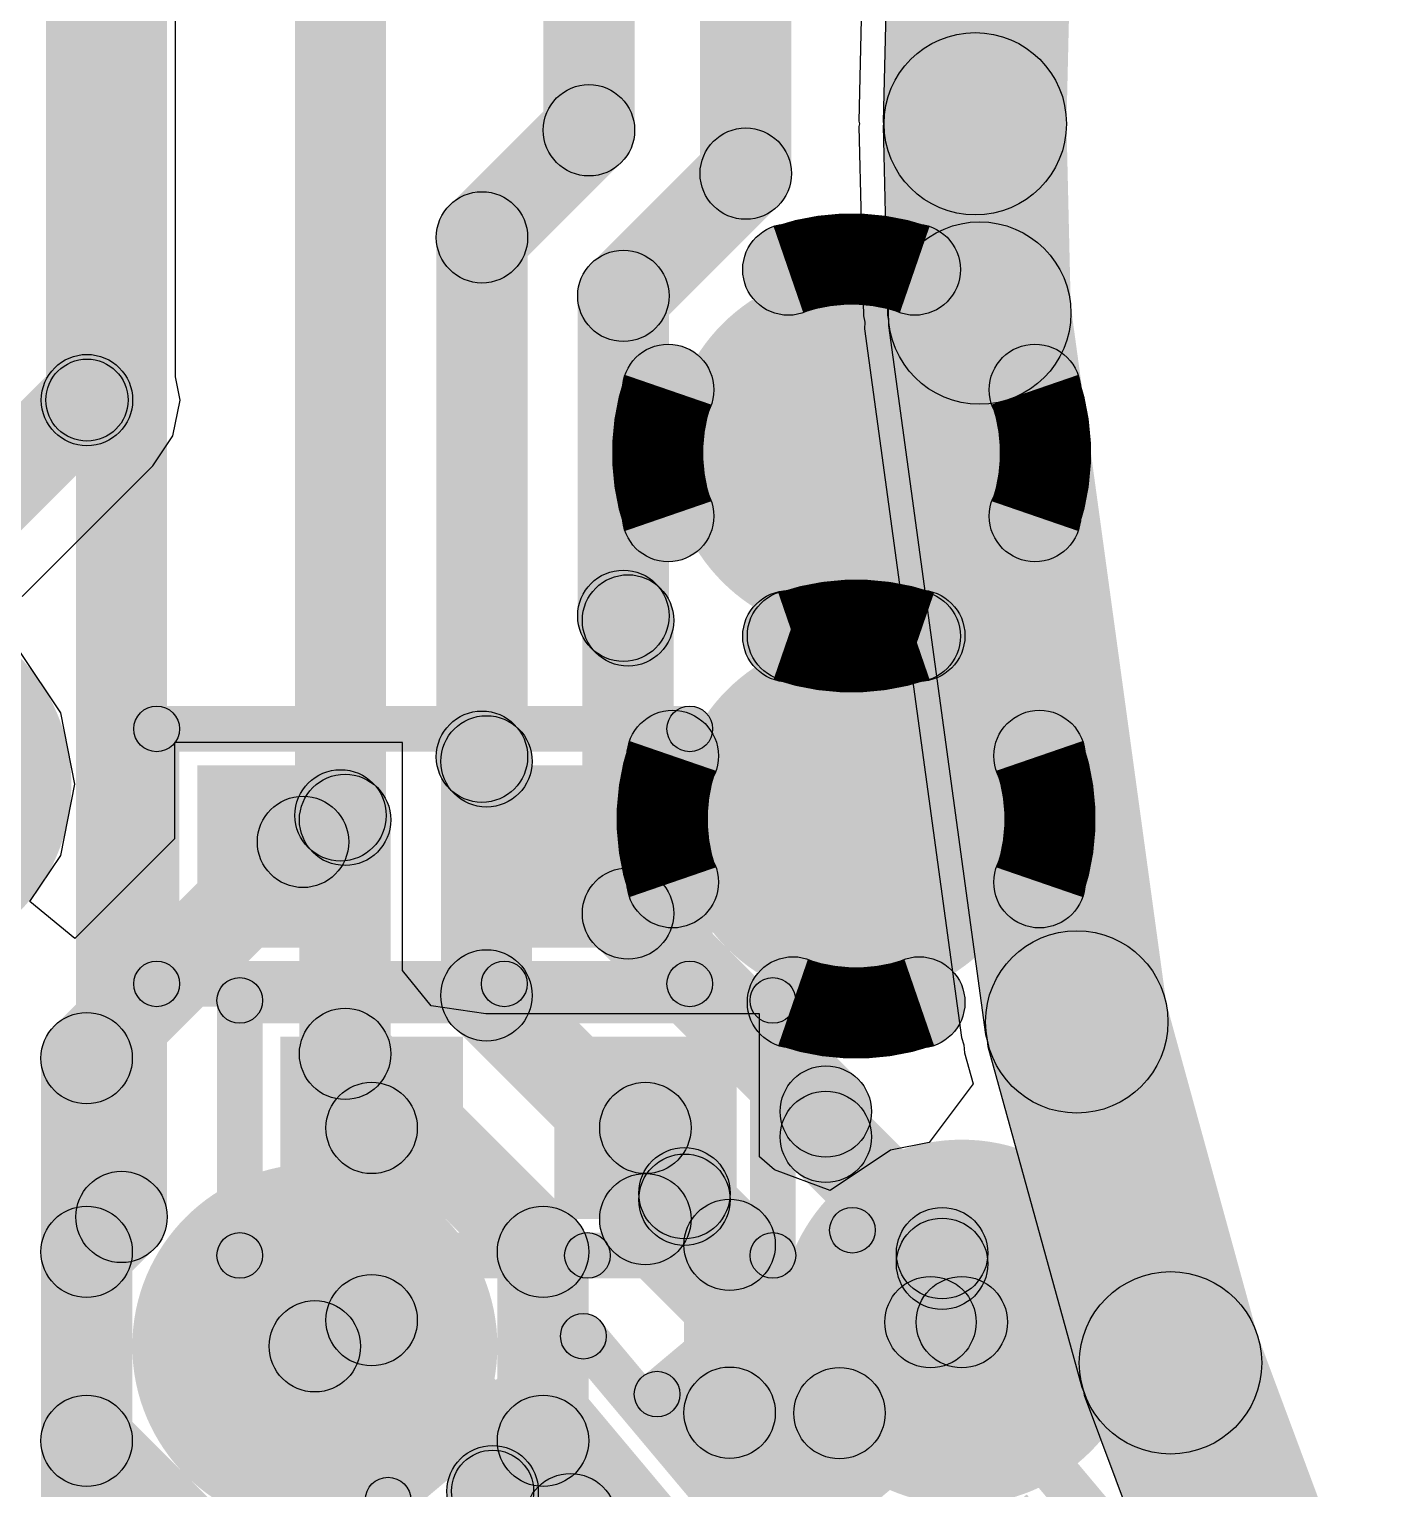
# Model space of a CAD drawing. Header units: millimetres. Extents: x -1.43 to 1.09, y -0.91 to 0.99.
# Drawn here: x -1.1563 to -1.0399, y -0.308 to -0.1821 of the extents above; entities that cross this region are included whole.
import ezdxf

# ---------------------------------------------------------------- set-up
doc = ezdxf.new("R2010")
doc.units = ezdxf.units.MM
doc.header["$MEASUREMENT"] = 0
for name, color, linetype in [('BottomLayer', 5, 'Continuous'), ('InternalPlane1', 76, 'Continuous'), ('InternalPlane2', 16, 'Continuous'), ('TopLayer', 1, 'Continuous'), ('TopOverlay', 2, 'Continuous'), ('TopPaste', 8, 'Continuous'), ('TopSolder', 216, 'Continuous'), ('ViaHoleLayer', 16, 'Continuous')]:
    doc.layers.add(name, color=color, linetype=linetype)

# ---------------------------------------------------------------- blocks, each defined once
blk = doc.blocks.new('PASSIVE__0201__0603__20')
at = {"layer": 'TopLayer'}
for points in [[(-0.00591, 0.00591), (0.00591, 0.00591), (0.00591, -0.00591), (-0.00591, -0.00591)], [(0.01772, 0.00591), (0.02953, 0.00591), (0.02953, -0.00591), (0.01772, -0.00591)]]:
    blk.add_hatch(color=1, dxfattribs=at).paths.add_polyline_path(points)
at = {"layer": 'TopOverlay'}
h = blk.add_hatch(color=2, dxfattribs=at)
edge = h.paths.add_edge_path()
edge.add_arc((-0.011, 0.011), 0.00197, 0, 360)
h = blk.add_hatch(color=2, dxfattribs=at)
edge = h.paths.add_edge_path()
edge.add_arc((-0.011, 0.011), 0.00197, 0, 360)
for points in [[(0.005, 0.01297), (0.005, 0.00903), (-0.011, 0.00903), (-0.011, 0.01297)], [(0.035, 0.01297), (0.035, 0.00903), (0.005, 0.00903), (0.005, 0.01297)], [(-0.01297, 0.011), (-0.00903, 0.011), (-0.00903, -0.011), (-0.01297, -0.011)], [(0.03303, 0.011), (0.03697, 0.011), (0.03697, -0.011), (0.03303, -0.011)], [(0.035, -0.00903), (0.035, -0.01297), (-0.011, -0.01297), (-0.011, -0.00903)]]:
    blk.add_hatch(color=2, dxfattribs=at).paths.add_polyline_path(points)
h = blk.add_hatch(color=2, dxfattribs=at)
edge = h.paths.add_edge_path()
edge.add_arc((0.005, 0.011), 0.00197, 0, 360)
h = blk.add_hatch(color=2, dxfattribs=at)
edge = h.paths.add_edge_path()
edge.add_arc((0.005, 0.011), 0.00197, 0, 360)
h = blk.add_hatch(color=2, dxfattribs=at)
edge = h.paths.add_edge_path()
edge.add_arc((0.035, 0.011), 0.00197, 0, 360)
h = blk.add_hatch(color=2, dxfattribs=at)
edge = h.paths.add_edge_path()
edge.add_arc((0.035, 0.011), 0.00197, 0, 360)
h = blk.add_hatch(color=2, dxfattribs=at)
edge = h.paths.add_edge_path()
edge.add_arc((-0.011, -0.011), 0.00197, 0, 360)
h = blk.add_hatch(color=2, dxfattribs=at)
edge = h.paths.add_edge_path()
edge.add_arc((-0.011, -0.011), 0.00197, 0, 360)
h = blk.add_hatch(color=2, dxfattribs=at)
edge = h.paths.add_edge_path()
edge.add_arc((0.035, -0.011), 0.00197, 0, 360)
h = blk.add_hatch(color=2, dxfattribs=at)
edge = h.paths.add_edge_path()
edge.add_arc((0.035, -0.011), 0.00197, 0, 360)
at = {"layer": 'TopPaste'}
for points in [[(-0.00591, 0.00591), (0.00591, 0.00591), (0.00591, -0.00591), (-0.00591, -0.00591)], [(0.01772, 0.00591), (0.02953, 0.00591), (0.02953, -0.00591), (0.01772, -0.00591)]]:
    blk.add_hatch(color=8, dxfattribs=at).paths.add_polyline_path(points)
at = {"layer": 'TopSolder'}
for points in [[(-0.00787, 0.00787), (0.00787, 0.00787), (0.00787, -0.00787), (-0.00787, -0.00787)], [(0.01575, 0.00787), (0.0315, 0.00787), (0.0315, -0.00787), (0.01575, -0.00787)]]:
    blk.add_hatch(color=216, dxfattribs=at).paths.add_polyline_path(points)
at = {"layer": 'TopOverlay'}
for centre in [(-0.011, 0.011), (-0.011, 0.011), (0.005, 0.011), (0.005, 0.011), (0.035, 0.011), (0.035, 0.011), (-0.011, -0.011), (-0.011, -0.011), (0.035, -0.011), (0.035, -0.011)]:
    blk.add_circle(centre, 0.00197, dxfattribs=at)
blk = doc.blocks.new('PASSIVE__0201__0603__49')
at = {"layer": 'TopLayer'}
for points in [[(-0.00591, 0.00591), (0.00591, 0.00591), (0.00591, -0.00591), (-0.00591, -0.00591)], [(0.01772, 0.00591), (0.02953, 0.00591), (0.02953, -0.00591), (0.01772, -0.00591)]]:
    blk.add_hatch(color=1, dxfattribs=at).paths.add_polyline_path(points)
at = {"layer": 'TopOverlay'}
h = blk.add_hatch(color=2, dxfattribs=at)
edge = h.paths.add_edge_path()
edge.add_arc((-0.011, 0.011), 0.00197, 0, 360)
h = blk.add_hatch(color=2, dxfattribs=at)
edge = h.paths.add_edge_path()
edge.add_arc((-0.011, 0.011), 0.00197, 0, 360)
for points in [[(0.005, 0.01297), (0.005, 0.00903), (-0.011, 0.00903), (-0.011, 0.01297)], [(0.035, 0.01297), (0.035, 0.00903), (0.005, 0.00903), (0.005, 0.01297)], [(-0.01297, 0.011), (-0.00903, 0.011), (-0.00903, -0.011), (-0.01297, -0.011)], [(0.03303, 0.011), (0.03697, 0.011), (0.03697, -0.011), (0.03303, -0.011)], [(0.035, -0.00903), (0.035, -0.01297), (-0.011, -0.01297), (-0.011, -0.00903)]]:
    blk.add_hatch(color=2, dxfattribs=at).paths.add_polyline_path(points)
h = blk.add_hatch(color=2, dxfattribs=at)
edge = h.paths.add_edge_path()
edge.add_arc((0.005, 0.011), 0.00197, 0, 360)
h = blk.add_hatch(color=2, dxfattribs=at)
edge = h.paths.add_edge_path()
edge.add_arc((0.005, 0.011), 0.00197, 0, 360)
h = blk.add_hatch(color=2, dxfattribs=at)
edge = h.paths.add_edge_path()
edge.add_arc((0.035, 0.011), 0.00197, 0, 360)
h = blk.add_hatch(color=2, dxfattribs=at)
edge = h.paths.add_edge_path()
edge.add_arc((0.035, 0.011), 0.00197, 0, 360)
h = blk.add_hatch(color=2, dxfattribs=at)
edge = h.paths.add_edge_path()
edge.add_arc((-0.011, -0.011), 0.00197, 0, 360)
h = blk.add_hatch(color=2, dxfattribs=at)
edge = h.paths.add_edge_path()
edge.add_arc((-0.011, -0.011), 0.00197, 0, 360)
h = blk.add_hatch(color=2, dxfattribs=at)
edge = h.paths.add_edge_path()
edge.add_arc((0.035, -0.011), 0.00197, 0, 360)
h = blk.add_hatch(color=2, dxfattribs=at)
edge = h.paths.add_edge_path()
edge.add_arc((0.035, -0.011), 0.00197, 0, 360)
at = {"layer": 'TopPaste'}
for points in [[(-0.00591, 0.00591), (0.00591, 0.00591), (0.00591, -0.00591), (-0.00591, -0.00591)], [(0.01772, 0.00591), (0.02953, 0.00591), (0.02953, -0.00591), (0.01772, -0.00591)]]:
    blk.add_hatch(color=8, dxfattribs=at).paths.add_polyline_path(points)
at = {"layer": 'TopSolder'}
for points in [[(-0.00787, 0.00787), (0.00787, 0.00787), (0.00787, -0.00787), (-0.00787, -0.00787)], [(0.01575, 0.00787), (0.0315, 0.00787), (0.0315, -0.00787), (0.01575, -0.00787)]]:
    blk.add_hatch(color=216, dxfattribs=at).paths.add_polyline_path(points)
at = {"layer": 'TopOverlay'}
for centre in [(-0.011, 0.011), (-0.011, 0.011), (0.005, 0.011), (0.005, 0.011), (0.035, 0.011), (0.035, 0.011), (-0.011, -0.011), (-0.011, -0.011), (0.035, -0.011), (0.035, -0.011)]:
    blk.add_circle(centre, 0.00197, dxfattribs=at)
blk = doc.blocks.new('PASSIVE__0201__0603__50')
at = {"layer": 'TopLayer'}
for points in [[(-0.00591, 0.00591), (0.00591, 0.00591), (0.00591, -0.00591), (-0.00591, -0.00591)], [(0.01772, 0.00591), (0.02953, 0.00591), (0.02953, -0.00591), (0.01772, -0.00591)]]:
    blk.add_hatch(color=1, dxfattribs=at).paths.add_polyline_path(points)
at = {"layer": 'TopOverlay'}
h = blk.add_hatch(color=2, dxfattribs=at)
edge = h.paths.add_edge_path()
edge.add_arc((-0.011, 0.011), 0.00197, 0, 360)
h = blk.add_hatch(color=2, dxfattribs=at)
edge = h.paths.add_edge_path()
edge.add_arc((-0.011, 0.011), 0.00197, 0, 360)
for points in [[(0.005, 0.01297), (0.005, 0.00903), (-0.011, 0.00903), (-0.011, 0.01297)], [(0.035, 0.01297), (0.035, 0.00903), (0.005, 0.00903), (0.005, 0.01297)], [(-0.01297, 0.011), (-0.00903, 0.011), (-0.00903, -0.011), (-0.01297, -0.011)], [(0.03303, 0.011), (0.03697, 0.011), (0.03697, -0.011), (0.03303, -0.011)], [(0.035, -0.00903), (0.035, -0.01297), (-0.011, -0.01297), (-0.011, -0.00903)]]:
    blk.add_hatch(color=2, dxfattribs=at).paths.add_polyline_path(points)
h = blk.add_hatch(color=2, dxfattribs=at)
edge = h.paths.add_edge_path()
edge.add_arc((0.005, 0.011), 0.00197, 0, 360)
h = blk.add_hatch(color=2, dxfattribs=at)
edge = h.paths.add_edge_path()
edge.add_arc((0.005, 0.011), 0.00197, 0, 360)
h = blk.add_hatch(color=2, dxfattribs=at)
edge = h.paths.add_edge_path()
edge.add_arc((0.035, 0.011), 0.00197, 0, 360)
h = blk.add_hatch(color=2, dxfattribs=at)
edge = h.paths.add_edge_path()
edge.add_arc((0.035, 0.011), 0.00197, 0, 360)
h = blk.add_hatch(color=2, dxfattribs=at)
edge = h.paths.add_edge_path()
edge.add_arc((-0.011, -0.011), 0.00197, 0, 360)
h = blk.add_hatch(color=2, dxfattribs=at)
edge = h.paths.add_edge_path()
edge.add_arc((-0.011, -0.011), 0.00197, 0, 360)
h = blk.add_hatch(color=2, dxfattribs=at)
edge = h.paths.add_edge_path()
edge.add_arc((0.035, -0.011), 0.00197, 0, 360)
h = blk.add_hatch(color=2, dxfattribs=at)
edge = h.paths.add_edge_path()
edge.add_arc((0.035, -0.011), 0.00197, 0, 360)
at = {"layer": 'TopPaste'}
for points in [[(-0.00591, 0.00591), (0.00591, 0.00591), (0.00591, -0.00591), (-0.00591, -0.00591)], [(0.01772, 0.00591), (0.02953, 0.00591), (0.02953, -0.00591), (0.01772, -0.00591)]]:
    blk.add_hatch(color=8, dxfattribs=at).paths.add_polyline_path(points)
at = {"layer": 'TopSolder'}
for points in [[(-0.00787, 0.00787), (0.00787, 0.00787), (0.00787, -0.00787), (-0.00787, -0.00787)], [(0.01575, 0.00787), (0.0315, 0.00787), (0.0315, -0.00787), (0.01575, -0.00787)]]:
    blk.add_hatch(color=216, dxfattribs=at).paths.add_polyline_path(points)
at = {"layer": 'TopOverlay'}
for centre in [(-0.011, 0.011), (-0.011, 0.011), (0.005, 0.011), (0.005, 0.011), (0.035, 0.011), (0.035, 0.011), (-0.011, -0.011), (-0.011, -0.011), (0.035, -0.011), (0.035, -0.011)]:
    blk.add_circle(centre, 0.00197, dxfattribs=at)
blk = doc.blocks.new('PASSIVE__0201__0603__51')
at = {"layer": 'TopLayer'}
for points in [[(-0.00591, 0.00591), (0.00591, 0.00591), (0.00591, -0.00591), (-0.00591, -0.00591)], [(0.01772, 0.00591), (0.02953, 0.00591), (0.02953, -0.00591), (0.01772, -0.00591)]]:
    blk.add_hatch(color=1, dxfattribs=at).paths.add_polyline_path(points)
at = {"layer": 'TopOverlay'}
h = blk.add_hatch(color=2, dxfattribs=at)
edge = h.paths.add_edge_path()
edge.add_arc((-0.011, 0.011), 0.00197, 0, 360)
h = blk.add_hatch(color=2, dxfattribs=at)
edge = h.paths.add_edge_path()
edge.add_arc((-0.011, 0.011), 0.00197, 0, 360)
for points in [[(0.005, 0.01297), (0.005, 0.00903), (-0.011, 0.00903), (-0.011, 0.01297)], [(0.035, 0.01297), (0.035, 0.00903), (0.005, 0.00903), (0.005, 0.01297)], [(-0.01297, 0.011), (-0.00903, 0.011), (-0.00903, -0.011), (-0.01297, -0.011)], [(0.03303, 0.011), (0.03697, 0.011), (0.03697, -0.011), (0.03303, -0.011)], [(0.035, -0.00903), (0.035, -0.01297), (-0.011, -0.01297), (-0.011, -0.00903)]]:
    blk.add_hatch(color=2, dxfattribs=at).paths.add_polyline_path(points)
h = blk.add_hatch(color=2, dxfattribs=at)
edge = h.paths.add_edge_path()
edge.add_arc((0.005, 0.011), 0.00197, 0, 360)
h = blk.add_hatch(color=2, dxfattribs=at)
edge = h.paths.add_edge_path()
edge.add_arc((0.005, 0.011), 0.00197, 0, 360)
h = blk.add_hatch(color=2, dxfattribs=at)
edge = h.paths.add_edge_path()
edge.add_arc((0.035, 0.011), 0.00197, 0, 360)
h = blk.add_hatch(color=2, dxfattribs=at)
edge = h.paths.add_edge_path()
edge.add_arc((0.035, 0.011), 0.00197, 0, 360)
h = blk.add_hatch(color=2, dxfattribs=at)
edge = h.paths.add_edge_path()
edge.add_arc((-0.011, -0.011), 0.00197, 0, 360)
h = blk.add_hatch(color=2, dxfattribs=at)
edge = h.paths.add_edge_path()
edge.add_arc((-0.011, -0.011), 0.00197, 0, 360)
h = blk.add_hatch(color=2, dxfattribs=at)
edge = h.paths.add_edge_path()
edge.add_arc((0.035, -0.011), 0.00197, 0, 360)
h = blk.add_hatch(color=2, dxfattribs=at)
edge = h.paths.add_edge_path()
edge.add_arc((0.035, -0.011), 0.00197, 0, 360)
at = {"layer": 'TopPaste'}
for points in [[(-0.00591, 0.00591), (0.00591, 0.00591), (0.00591, -0.00591), (-0.00591, -0.00591)], [(0.01772, 0.00591), (0.02953, 0.00591), (0.02953, -0.00591), (0.01772, -0.00591)]]:
    blk.add_hatch(color=8, dxfattribs=at).paths.add_polyline_path(points)
at = {"layer": 'TopSolder'}
for points in [[(-0.00787, 0.00787), (0.00787, 0.00787), (0.00787, -0.00787), (-0.00787, -0.00787)], [(0.01575, 0.00787), (0.0315, 0.00787), (0.0315, -0.00787), (0.01575, -0.00787)]]:
    blk.add_hatch(color=216, dxfattribs=at).paths.add_polyline_path(points)
at = {"layer": 'TopOverlay'}
for centre in [(-0.011, 0.011), (-0.011, 0.011), (0.005, 0.011), (0.005, 0.011), (0.035, 0.011), (0.035, 0.011), (-0.011, -0.011), (-0.011, -0.011), (0.035, -0.011), (0.035, -0.011)]:
    blk.add_circle(centre, 0.00197, dxfattribs=at)

msp = doc.modelspace()

# ---------------------------------------------------------------- hatches: boundary and pattern name
at = {"layer": 'BottomLayer'}
for points in [[(-1.14437, -0.28456), (-1.15224, -0.28456), (-1.15224, -0.09871), (-1.14437, -0.09871)], [(-1.0905, -0.19454), (-1.09838, -0.19454), (-1.09838, -0.11051), (-1.0905, -0.11051)], [(-1.10403, -0.1908), (-1.1119, -0.1908), (-1.1119, -0.12638), (-1.10403, -0.12638)], [(-1.12547, -0.24991), (-1.13334, -0.24991), (-1.13334, -0.143), (-1.12547, -0.143)], [(-1.11442, -0.20282), (-1.11998, -0.19725), (-1.11075, -0.18802), (-1.10518, -0.19359)], [(-1.10221, -0.20788), (-1.10778, -0.20231), (-1.09722, -0.19175), (-1.09165, -0.19732)], [(-1.11326, -0.24485), (-1.12114, -0.24485), (-1.12114, -0.20004), (-1.11326, -0.20004)], [(-1.10106, -0.23269), (-1.10893, -0.23269), (-1.10893, -0.20509), (-1.10106, -0.20509)], [(-1.10778, -0.23548), (-1.10221, -0.22991), (-1.10182, -0.2303), (-1.10739, -0.23587)], [(-1.10066, -0.25838), (-1.10854, -0.25838), (-1.10854, -0.23309), (-1.10066, -0.23309)], [(-1.11998, -0.24764), (-1.11442, -0.24207), (-1.11402, -0.24246), (-1.11959, -0.24803)], [(-1.11287, -0.26544), (-1.12074, -0.26544), (-1.12074, -0.24525), (-1.11287, -0.24525)], [(-1.13219, -0.25269), (-1.12662, -0.24713), (-1.12623, -0.24752), (-1.13179, -0.25309)], [(-1.12507, -0.27049), (-1.13295, -0.27049), (-1.13295, -0.2503), (-1.12507, -0.2503)], [(-1.10739, -0.26117), (-1.10182, -0.2556), (-1.08474, -0.27268), (-1.09031, -0.27824)], [(-1.11959, -0.26822), (-1.11402, -0.26265), (-1.09695, -0.27973), (-1.10251, -0.28529)], [(-1.13179, -0.27327), (-1.12623, -0.26771), (-1.10915, -0.28478), (-1.11472, -0.29035)], [(-1.08359, -0.27765), (-1.09146, -0.27765), (-1.09146, -0.27546), (-1.08359, -0.27546)], [(-1.09031, -0.28044), (-1.08474, -0.27487), (-1.07471, -0.2849), (-1.08028, -0.29047)], [(-1.10251, -0.28585), (-1.09695, -0.28028), (-1.09304, -0.28419), (-1.09861, -0.28976)], [(-1.14852, -0.29035), (-1.15409, -0.28478), (-1.15109, -0.28178), (-1.14552, -0.28735)], [(-1.09579, -0.28307), (-1.10367, -0.28307), (-1.10367, -0.28251), (-1.09579, -0.28251)], [(-1.09189, -0.30145), (-1.09976, -0.30145), (-1.09976, -0.28697), (-1.09189, -0.28697)], [(-1.14737, -0.43113), (-1.15524, -0.43113), (-1.15524, -0.28757), (-1.14737, -0.28757)], [(-1.108, -0.30387), (-1.11587, -0.30387), (-1.11587, -0.28757), (-1.108, -0.28757)], [(-1.07356, -0.2886), (-1.08143, -0.2886), (-1.08143, -0.28768), (-1.07356, -0.28768)], [(-1.12768, -0.36372), (-1.13556, -0.36372), (-1.13556, -0.29572), (-1.12768, -0.29572)], [(-1.09861, -0.30424), (-1.09304, -0.29867), (-1.08117, -0.31054), (-1.08674, -0.31611)], [(-1.1135, -0.311), (-1.11906, -0.30543), (-1.11472, -0.30109), (-1.10915, -0.30666)]]:
    msp.add_hatch(color=5, dxfattribs=at).paths.add_polyline_path(points)
h = msp.add_hatch(color=5, dxfattribs=at)
edge = h.paths.add_edge_path()
edge.add_arc((-1.10797, -0.1908), 0.00394, 0, 360)
h = msp.add_hatch(color=5, dxfattribs=at)
edge = h.paths.add_edge_path()
edge.add_arc((-1.10797, -0.1908), 0.00394, 0, 360)
h = msp.add_hatch(color=5, dxfattribs=at)
edge = h.paths.add_edge_path()
edge.add_arc((-1.09444, -0.19454), 0.00394, 0, 360)
h = msp.add_hatch(color=5, dxfattribs=at)
edge = h.paths.add_edge_path()
edge.add_arc((-1.09444, -0.19454), 0.00394, 0, 360)
h = msp.add_hatch(color=5, dxfattribs=at)
edge = h.paths.add_edge_path()
edge.add_arc((-1.1172, -0.20004), 0.00394, 0, 360)
h = msp.add_hatch(color=5, dxfattribs=at)
edge = h.paths.add_edge_path()
edge.add_arc((-1.1172, -0.20004), 0.00394, 0, 360)
h = msp.add_hatch(color=5, dxfattribs=at)
edge = h.paths.add_edge_path()
edge.add_arc((-1.105, -0.20509), 0.00394, 0, 360)
h = msp.add_hatch(color=5, dxfattribs=at)
edge = h.paths.add_edge_path()
edge.add_arc((-1.105, -0.20509), 0.00394, 0, 360)
h = msp.add_hatch(color=5, dxfattribs=at)
edge = h.paths.add_edge_path()
edge.add_arc((-1.08531, -0.21864), 0.01181, 0, 360)
h = msp.add_hatch(color=5, dxfattribs=at)
edge = h.paths.add_edge_path()
edge.add_arc((-1.105, -0.23269), 0.00394, 0, 360)
h = msp.add_hatch(color=5, dxfattribs=at)
edge = h.paths.add_edge_path()
edge.add_arc((-1.105, -0.23269), 0.00394, 0, 360)
h = msp.add_hatch(color=5, dxfattribs=at)
edge = h.paths.add_edge_path()
edge.add_arc((-1.1046, -0.23309), 0.00394, 0, 360)
h = msp.add_hatch(color=5, dxfattribs=at)
edge = h.paths.add_edge_path()
edge.add_arc((-1.1046, -0.23309), 0.00394, 0, 360)
h = msp.add_hatch(color=5, dxfattribs=at)
edge = h.paths.add_edge_path()
edge.add_arc((-1.08492, -0.25023), 0.01181, 0, 360)
h = msp.add_hatch(color=5, dxfattribs=at)
edge = h.paths.add_edge_path()
edge.add_arc((-1.1172, -0.24485), 0.00394, 0, 360)
h = msp.add_hatch(color=5, dxfattribs=at)
edge = h.paths.add_edge_path()
edge.add_arc((-1.1172, -0.24485), 0.00394, 0, 360)
h = msp.add_hatch(color=5, dxfattribs=at)
edge = h.paths.add_edge_path()
edge.add_arc((-1.11681, -0.24525), 0.00394, 0, 360)
h = msp.add_hatch(color=5, dxfattribs=at)
edge = h.paths.add_edge_path()
edge.add_arc((-1.11681, -0.24525), 0.00394, 0, 360)
h = msp.add_hatch(color=5, dxfattribs=at)
edge = h.paths.add_edge_path()
edge.add_arc((-1.1294, -0.24991), 0.00394, 0, 360)
h = msp.add_hatch(color=5, dxfattribs=at)
edge = h.paths.add_edge_path()
edge.add_arc((-1.1294, -0.24991), 0.00394, 0, 360)
h = msp.add_hatch(color=5, dxfattribs=at)
edge = h.paths.add_edge_path()
edge.add_arc((-1.12901, -0.2503), 0.00394, 0, 360)
h = msp.add_hatch(color=5, dxfattribs=at)
edge = h.paths.add_edge_path()
edge.add_arc((-1.12901, -0.2503), 0.00394, 0, 360)
h = msp.add_hatch(color=5, dxfattribs=at)
edge = h.paths.add_edge_path()
edge.add_arc((-1.1046, -0.25838), 0.00394, 0, 360)
h = msp.add_hatch(color=5, dxfattribs=at)
edge = h.paths.add_edge_path()
edge.add_arc((-1.1046, -0.25838), 0.00394, 0, 360)
h = msp.add_hatch(color=5, dxfattribs=at)
edge = h.paths.add_edge_path()
edge.add_arc((-1.11681, -0.26544), 0.00394, 0, 360)
h = msp.add_hatch(color=5, dxfattribs=at)
edge = h.paths.add_edge_path()
edge.add_arc((-1.11681, -0.26544), 0.00394, 0, 360)
h = msp.add_hatch(color=5, dxfattribs=at)
edge = h.paths.add_edge_path()
edge.add_arc((-1.12901, -0.27049), 0.00394, 0, 360)
h = msp.add_hatch(color=5, dxfattribs=at)
edge = h.paths.add_edge_path()
edge.add_arc((-1.12901, -0.27049), 0.00394, 0, 360)
h = msp.add_hatch(color=5, dxfattribs=at)
edge = h.paths.add_edge_path()
edge.add_arc((-1.08753, -0.27546), 0.00394, 0, 360)
h = msp.add_hatch(color=5, dxfattribs=at)
edge = h.paths.add_edge_path()
edge.add_arc((-1.08753, -0.27546), 0.00394, 0, 360)
h = msp.add_hatch(color=5, dxfattribs=at)
edge = h.paths.add_edge_path()
edge.add_arc((-1.08753, -0.27765), 0.00394, 0, 360)
h = msp.add_hatch(color=5, dxfattribs=at)
edge = h.paths.add_edge_path()
edge.add_arc((-1.08753, -0.27765), 0.00394, 0, 360)
h = msp.add_hatch(color=5, dxfattribs=at)
edge = h.paths.add_edge_path()
edge.add_arc((-1.09973, -0.28251), 0.00394, 0, 360)
h = msp.add_hatch(color=5, dxfattribs=at)
edge = h.paths.add_edge_path()
edge.add_arc((-1.09973, -0.28251), 0.00394, 0, 360)
h = msp.add_hatch(color=5, dxfattribs=at)
edge = h.paths.add_edge_path()
edge.add_arc((-1.09973, -0.28307), 0.00394, 0, 360)
h = msp.add_hatch(color=5, dxfattribs=at)
edge = h.paths.add_edge_path()
edge.add_arc((-1.09973, -0.28307), 0.00394, 0, 360)
h = msp.add_hatch(color=5, dxfattribs=at)
edge = h.paths.add_edge_path()
edge.add_arc((-1.1483, -0.28456), 0.00394, 0, 360)
h = msp.add_hatch(color=5, dxfattribs=at)
edge = h.paths.add_edge_path()
edge.add_arc((-1.1483, -0.28456), 0.00394, 0, 360)
h = msp.add_hatch(color=5, dxfattribs=at)
edge = h.paths.add_edge_path()
edge.add_arc((-1.0758, -0.29364), 0.01181, 0, 360)
h = msp.add_hatch(color=5, dxfattribs=at)
edge = h.paths.add_edge_path()
edge.add_arc((-1.09583, -0.28697), 0.00394, 0, 360)
h = msp.add_hatch(color=5, dxfattribs=at)
edge = h.paths.add_edge_path()
edge.add_arc((-1.09583, -0.28697), 0.00394, 0, 360)
h = msp.add_hatch(color=5, dxfattribs=at)
edge = h.paths.add_edge_path()
edge.add_arc((-1.15131, -0.28757), 0.00394, 0, 360)
h = msp.add_hatch(color=5, dxfattribs=at)
edge = h.paths.add_edge_path()
edge.add_arc((-1.15131, -0.28757), 0.00394, 0, 360)
h = msp.add_hatch(color=5, dxfattribs=at)
edge = h.paths.add_edge_path()
edge.add_arc((-1.13162, -0.29572), 0.01181, 0, 360)
h = msp.add_hatch(color=5, dxfattribs=at)
edge = h.paths.add_edge_path()
edge.add_arc((-1.11193, -0.28757), 0.00394, 0, 360)
h = msp.add_hatch(color=5, dxfattribs=at)
edge = h.paths.add_edge_path()
edge.add_arc((-1.11193, -0.28757), 0.00394, 0, 360)
h = msp.add_hatch(color=5, dxfattribs=at)
edge = h.paths.add_edge_path()
edge.add_arc((-1.0775, -0.28768), 0.00394, 0, 360)
h = msp.add_hatch(color=5, dxfattribs=at)
edge = h.paths.add_edge_path()
edge.add_arc((-1.0775, -0.28768), 0.00394, 0, 360)
h = msp.add_hatch(color=5, dxfattribs=at)
edge = h.paths.add_edge_path()
edge.add_arc((-1.0775, -0.2886), 0.00394, 0, 360)
h = msp.add_hatch(color=5, dxfattribs=at)
edge = h.paths.add_edge_path()
edge.add_arc((-1.13162, -0.29572), 0.00394, 0, 360)
h = msp.add_hatch(color=5, dxfattribs=at)
edge = h.paths.add_edge_path()
edge.add_arc((-1.09583, -0.30145), 0.00394, 0, 360)
h = msp.add_hatch(color=5, dxfattribs=at)
edge = h.paths.add_edge_path()
edge.add_arc((-1.09583, -0.30145), 0.00394, 0, 360)
h = msp.add_hatch(color=5, dxfattribs=at)
edge = h.paths.add_edge_path()
edge.add_arc((-1.11193, -0.30387), 0.00394, 0, 360)
h = msp.add_hatch(color=5, dxfattribs=at)
edge = h.paths.add_edge_path()
edge.add_arc((-1.11193, -0.30387), 0.00394, 0, 360)
h = msp.add_hatch(color=5, dxfattribs=at)
edge = h.paths.add_edge_path()
edge.add_arc((-1.11628, -0.30822), 0.00394, 0, 360)
h = msp.add_hatch(color=5, dxfattribs=at)
edge = h.paths.add_edge_path()
edge.add_arc((-1.11628, -0.30822), 0.00354, 0, 360)
at = {"layer": 'InternalPlane1'}
for points in [[(-1.06677, -0.19043), (-1.08251, -0.19006), (-1.08213, -0.17373), (-1.06639, -0.1741)], [(-1.08251, -0.19043), (-1.06677, -0.19006), (-1.06639, -0.20639), (-1.08213, -0.20675)], [(-1.08206, -0.20764), (-1.06646, -0.2055), (-1.05808, -0.26666), (-1.07368, -0.2688)], [(-1.07348, -0.26982), (-1.05829, -0.26564), (-1.0502, -0.29507), (-1.06538, -0.29924)], [(-1.06517, -0.2999), (-1.05041, -0.2944), (-1.03991, -0.32261), (-1.05466, -0.32811)]]:
    msp.add_hatch(color=76, dxfattribs=at).paths.add_polyline_path(points)
h = msp.add_hatch(color=76, dxfattribs=at)
edge = h.paths.add_edge_path()
edge.add_arc((-1.07464, -0.19024), 0.00787, 0, 360)
h = msp.add_hatch(color=76, dxfattribs=at)
edge = h.paths.add_edge_path()
edge.add_arc((-1.07464, -0.19024), 0.00787, 0, 360)
h = msp.add_hatch(color=76, dxfattribs=at)
edge = h.paths.add_edge_path()
edge.add_arc((-1.09076, -0.20282), 0.00394, 0, 360)
h = msp.add_hatch(color=76, dxfattribs=at)
edge = h.paths.add_edge_path()
edge.add_arc((-1.07986, -0.20282), 0.00394, 0, 360)
h = msp.add_hatch(color=76, dxfattribs=at)
edge = h.paths.add_edge_path()
edge.add_arc((-1.07426, -0.20657), 0.00787, 0, 360)
h = msp.add_hatch(color=76, dxfattribs=at)
edge = h.paths.add_edge_path()
edge.add_arc((-1.07426, -0.20657), 0.00787, 0, 360)
h = msp.add_hatch(color=76, dxfattribs=at)
edge = h.paths.add_edge_path()
edge.add_arc((-1.10113, -0.21319), 0.00394, 0, 360)
h = msp.add_hatch(color=76, dxfattribs=at)
edge = h.paths.add_edge_path()
edge.add_arc((-1.06949, -0.21319), 0.00394, 0, 360)
h = msp.add_hatch(color=76, dxfattribs=at)
edge = h.paths.add_edge_path()
edge.add_arc((-1.10113, -0.22409), 0.00394, 0, 360)
h = msp.add_hatch(color=76, dxfattribs=at)
edge = h.paths.add_edge_path()
edge.add_arc((-1.06949, -0.22409), 0.00394, 0, 360)
h = msp.add_hatch(color=76, dxfattribs=at)
edge = h.paths.add_edge_path()
edge.add_arc((-1.16838, -0.24722), 0.01575, 0, 360)
h = msp.add_hatch(color=76, dxfattribs=at)
edge = h.paths.add_edge_path()
edge.add_arc((-1.09076, -0.23446), 0.00394, 0, 360)
h = msp.add_hatch(color=76, dxfattribs=at)
edge = h.paths.add_edge_path()
edge.add_arc((-1.09036, -0.23441), 0.00394, 0, 360)
h = msp.add_hatch(color=76, dxfattribs=at)
edge = h.paths.add_edge_path()
edge.add_arc((-1.07986, -0.23446), 0.00394, 0, 360)
h = msp.add_hatch(color=76, dxfattribs=at)
edge = h.paths.add_edge_path()
edge.add_arc((-1.07947, -0.23441), 0.00394, 0, 360)
h = msp.add_hatch(color=76, dxfattribs=at)
edge = h.paths.add_edge_path()
edge.add_arc((-1.10074, -0.24478), 0.00394, 0, 360)
h = msp.add_hatch(color=76, dxfattribs=at)
edge = h.paths.add_edge_path()
edge.add_arc((-1.0691, -0.24478), 0.00394, 0, 360)
h = msp.add_hatch(color=76, dxfattribs=at)
edge = h.paths.add_edge_path()
edge.add_arc((-1.10074, -0.25568), 0.00394, 0, 360)
h = msp.add_hatch(color=76, dxfattribs=at)
edge = h.paths.add_edge_path()
edge.add_arc((-1.0691, -0.25568), 0.00394, 0, 360)
h = msp.add_hatch(color=76, dxfattribs=at)
edge = h.paths.add_edge_path()
edge.add_arc((-1.06588, -0.26773), 0.00787, 0, 360)
h = msp.add_hatch(color=76, dxfattribs=at)
edge = h.paths.add_edge_path()
edge.add_arc((-1.06588, -0.26773), 0.00787, 0, 360)
h = msp.add_hatch(color=76, dxfattribs=at)
edge = h.paths.add_edge_path()
edge.add_arc((-1.09036, -0.26605), 0.00394, 0, 360)
h = msp.add_hatch(color=76, dxfattribs=at)
edge = h.paths.add_edge_path()
edge.add_arc((-1.07947, -0.26605), 0.00394, 0, 360)
h = msp.add_hatch(color=76, dxfattribs=at)
edge = h.paths.add_edge_path()
edge.add_arc((-1.0758, -0.29364), 0.01575, 0, 360)
h = msp.add_hatch(color=76, dxfattribs=at)
edge = h.paths.add_edge_path()
edge.add_arc((-1.13162, -0.29572), 0.01575, 0, 360)
h = msp.add_hatch(color=76, dxfattribs=at)
edge = h.paths.add_edge_path()
edge.add_arc((-1.05779, -0.29715), 0.00787, 0, 360)
h = msp.add_hatch(color=76, dxfattribs=at)
edge = h.paths.add_edge_path()
edge.add_arc((-1.05779, -0.29715), 0.00787, 0, 360)
at = {"layer": 'InternalPlane2'}
for points in [[(-1.06677, -0.19043), (-1.08251, -0.19006), (-1.08213, -0.17373), (-1.06639, -0.1741)], [(-1.08251, -0.19043), (-1.06677, -0.19006), (-1.06639, -0.20639), (-1.08213, -0.20675)], [(-1.08206, -0.20764), (-1.06646, -0.2055), (-1.05808, -0.26666), (-1.07368, -0.2688)], [(-1.07348, -0.26982), (-1.05829, -0.26564), (-1.0502, -0.29507), (-1.06538, -0.29924)], [(-1.06517, -0.2999), (-1.05041, -0.2944), (-1.03991, -0.32261), (-1.05466, -0.32811)]]:
    msp.add_hatch(color=16, dxfattribs=at).paths.add_polyline_path(points)
h = msp.add_hatch(color=16, dxfattribs=at)
edge = h.paths.add_edge_path()
edge.add_arc((-1.07464, -0.19024), 0.00787, 0, 360)
h = msp.add_hatch(color=16, dxfattribs=at)
edge = h.paths.add_edge_path()
edge.add_arc((-1.07464, -0.19024), 0.00787, 0, 360)
h = msp.add_hatch(color=16, dxfattribs=at)
edge = h.paths.add_edge_path()
edge.add_arc((-1.07426, -0.20657), 0.00787, 0, 360)
h = msp.add_hatch(color=16, dxfattribs=at)
edge = h.paths.add_edge_path()
edge.add_arc((-1.07426, -0.20657), 0.00787, 0, 360)
h = msp.add_hatch(color=16, dxfattribs=at)
edge = h.paths.add_edge_path()
edge.add_arc((-1.08531, -0.21864), 0.01575, 0, 360)
h = msp.add_hatch(color=16, dxfattribs=at)
edge = h.paths.add_edge_path()
edge.add_arc((-1.16838, -0.24722), 0.01575, 0, 360)
h = msp.add_hatch(color=16, dxfattribs=at)
edge = h.paths.add_edge_path()
edge.add_arc((-1.08492, -0.25023), 0.01575, 0, 360)
h = msp.add_hatch(color=16, dxfattribs=at)
edge = h.paths.add_edge_path()
edge.add_arc((-1.06588, -0.26773), 0.00787, 0, 360)
h = msp.add_hatch(color=16, dxfattribs=at)
edge = h.paths.add_edge_path()
edge.add_arc((-1.06588, -0.26773), 0.00787, 0, 360)
h = msp.add_hatch(color=16, dxfattribs=at)
edge = h.paths.add_edge_path()
edge.add_arc((-1.0758, -0.29364), 0.01575, 0, 360)
h = msp.add_hatch(color=16, dxfattribs=at)
edge = h.paths.add_edge_path()
edge.add_arc((-1.13162, -0.29572), 0.01575, 0, 360)
h = msp.add_hatch(color=16, dxfattribs=at)
edge = h.paths.add_edge_path()
edge.add_arc((-1.05779, -0.29715), 0.00787, 0, 360)
h = msp.add_hatch(color=16, dxfattribs=at)
edge = h.paths.add_edge_path()
edge.add_arc((-1.05779, -0.29715), 0.00787, 0, 360)
at = {"layer": 'TopLayer'}
for points in [[(-1.14774, -0.21408), (-1.15482, -0.21408), (-1.15482, -0.16492), (-1.14774, -0.16492)], [(-1.16258, -0.23095), (-1.16815, -0.22538), (-1.15406, -0.2113), (-1.1485, -0.21686)], [(-1.14852, -0.27365), (-1.15409, -0.26808), (-1.13542, -0.24941), (-1.12986, -0.25498)], [(-1.14737, -0.30387), (-1.15524, -0.30387), (-1.15524, -0.27086), (-1.14737, -0.27086)], [(-1.12278, -0.29347), (-1.13066, -0.29347), (-1.13066, -0.27688), (-1.12278, -0.27688)], [(-1.09916, -0.28475), (-1.10703, -0.28475), (-1.10703, -0.27688), (-1.09916, -0.27688)], [(-1.10588, -0.28753), (-1.10031, -0.28197), (-1.08357, -0.29871), (-1.08914, -0.30428)], [(-1.1295, -0.29626), (-1.12394, -0.29069), (-1.10678, -0.30785), (-1.11235, -0.31341)], [(-1.08357, -0.30428), (-1.08914, -0.29871), (-1.08128, -0.29086), (-1.07572, -0.29642)], [(-1.0785, -0.29758), (-1.0785, -0.2897), (-1.0758, -0.2897), (-1.0758, -0.29758)], [(-1.15409, -0.30666), (-1.14852, -0.30109), (-1.1353, -0.31432), (-1.14086, -0.31988)]]:
    msp.add_hatch(color=1, dxfattribs=at).paths.add_polyline_path(points)
h = msp.add_hatch(color=1, dxfattribs=at)
edge = h.paths.add_edge_path()
edge.add_arc((-1.08531, -0.21864), 0.01181, 0, 360)
h = msp.add_hatch(color=1, dxfattribs=at)
edge = h.paths.add_edge_path()
edge.add_arc((-1.15128, -0.21408), 0.00394, 0, 360)
h = msp.add_hatch(color=1, dxfattribs=at)
edge = h.paths.add_edge_path()
edge.add_arc((-1.15128, -0.21408), 0.00354, 0, 360)
h = msp.add_hatch(color=1, dxfattribs=at)
edge = h.paths.add_edge_path()
edge.add_arc((-1.08492, -0.25023), 0.01181, 0, 360)
h = msp.add_hatch(color=1, dxfattribs=at)
edge = h.paths.add_edge_path()
edge.add_arc((-1.13264, -0.2522), 0.00394, 0, 360)
h = msp.add_hatch(color=1, dxfattribs=at)
edge = h.paths.add_edge_path()
edge.add_arc((-1.15131, -0.27086), 0.00394, 0, 360)
h = msp.add_hatch(color=1, dxfattribs=at)
edge = h.paths.add_edge_path()
edge.add_arc((-1.15131, -0.27086), 0.00394, 0, 360)
h = msp.add_hatch(color=1, dxfattribs=at)
edge = h.paths.add_edge_path()
edge.add_arc((-1.12672, -0.27688), 0.00394, 0, 360)
h = msp.add_hatch(color=1, dxfattribs=at)
edge = h.paths.add_edge_path()
edge.add_arc((-1.1031, -0.27688), 0.00394, 0, 360)
h = msp.add_hatch(color=1, dxfattribs=at)
edge = h.paths.add_edge_path()
edge.add_arc((-1.1031, -0.28475), 0.00394, 0, 360)
h = msp.add_hatch(color=1, dxfattribs=at)
edge = h.paths.add_edge_path()
edge.add_arc((-1.1031, -0.28475), 0.00394, 0, 360)
h = msp.add_hatch(color=1, dxfattribs=at)
edge = h.paths.add_edge_path()
edge.add_arc((-1.0758, -0.29364), 0.01181, 0, 360)
h = msp.add_hatch(color=1, dxfattribs=at)
edge = h.paths.add_edge_path()
edge.add_arc((-1.13162, -0.29572), 0.01181, 0, 360)
h = msp.add_hatch(color=1, dxfattribs=at)
edge = h.paths.add_edge_path()
edge.add_arc((-1.12672, -0.29347), 0.00394, 0, 360)
h = msp.add_hatch(color=1, dxfattribs=at)
edge = h.paths.add_edge_path()
edge.add_arc((-1.12672, -0.29347), 0.00394, 0, 360)
h = msp.add_hatch(color=1, dxfattribs=at)
edge = h.paths.add_edge_path()
edge.add_arc((-1.0785, -0.29364), 0.00394, 0, 360)
h = msp.add_hatch(color=1, dxfattribs=at)
edge = h.paths.add_edge_path()
edge.add_arc((-1.0785, -0.29364), 0.00394, 0, 360)
h = msp.add_hatch(color=1, dxfattribs=at)
edge = h.paths.add_edge_path()
edge.add_arc((-1.0758, -0.29364), 0.00394, 0, 360)
h = msp.add_hatch(color=1, dxfattribs=at)
edge = h.paths.add_edge_path()
edge.add_arc((-1.08635, -0.30149), 0.00394, 0, 360)
h = msp.add_hatch(color=1, dxfattribs=at)
edge = h.paths.add_edge_path()
edge.add_arc((-1.08635, -0.30149), 0.00394, 0, 360)
h = msp.add_hatch(color=1, dxfattribs=at)
edge = h.paths.add_edge_path()
edge.add_arc((-1.15131, -0.30387), 0.00394, 0, 360)
h = msp.add_hatch(color=1, dxfattribs=at)
edge = h.paths.add_edge_path()
edge.add_arc((-1.15131, -0.30387), 0.00394, 0, 360)
h = msp.add_hatch(color=1, dxfattribs=at)
edge = h.paths.add_edge_path()
edge.add_arc((-1.10956, -0.31063), 0.00394, 0, 360)
at = {"layer": 'ViaHoleLayer'}
h = msp.add_hatch(color=16, dxfattribs=at)
edge = h.paths.add_edge_path()
edge.add_arc((-1.08531, -0.21864), 0.00591, 0, 360)
h = msp.add_hatch(color=16, dxfattribs=at)
edge = h.paths.add_edge_path()
edge.add_arc((-1.08492, -0.25023), 0.00591, 0, 360)
h = msp.add_hatch(color=16, dxfattribs=at)
edge = h.paths.add_edge_path()
edge.add_arc((-1.0758, -0.29364), 0.00591, 0, 360)
h = msp.add_hatch(color=16, dxfattribs=at)
edge = h.paths.add_edge_path()
edge.add_arc((-1.13162, -0.29572), 0.00591, 0, 360)

# ---------------------------------------------------------------- linework, layer by layer
at = {"layer": 'BottomLayer'}
for centre, radius in [((-1.10797, -0.1908), 0.00394), ((-1.10797, -0.1908), 0.00394), ((-1.09444, -0.19454), 0.00394), ((-1.09444, -0.19454), 0.00394), ((-1.1172, -0.20004), 0.00394), ((-1.1172, -0.20004), 0.00394), ((-1.105, -0.20509), 0.00394), ((-1.105, -0.20509), 0.00394), ((-1.105, -0.23269), 0.00394), ((-1.105, -0.23269), 0.00394), ((-1.1046, -0.23309), 0.00394), ((-1.1046, -0.23309), 0.00394), ((-1.1172, -0.24485), 0.00394), ((-1.1172, -0.24485), 0.00394), ((-1.11681, -0.24525), 0.00394), ((-1.11681, -0.24525), 0.00394), ((-1.1294, -0.24991), 0.00394), ((-1.1294, -0.24991), 0.00394), ((-1.12901, -0.2503), 0.00394), ((-1.12901, -0.2503), 0.00394), ((-1.1046, -0.25838), 0.00394), ((-1.1046, -0.25838), 0.00394), ((-1.11681, -0.26544), 0.00394), ((-1.11681, -0.26544), 0.00394), ((-1.12901, -0.27049), 0.00394), ((-1.12901, -0.27049), 0.00394), ((-1.08753, -0.27546), 0.00394), ((-1.08753, -0.27546), 0.00394), ((-1.08753, -0.27765), 0.00394), ((-1.08753, -0.27765), 0.00394), ((-1.09973, -0.28251), 0.00394), ((-1.09973, -0.28251), 0.00394), ((-1.09973, -0.28307), 0.00394), ((-1.09973, -0.28307), 0.00394), ((-1.1483, -0.28456), 0.00394), ((-1.1483, -0.28456), 0.00394), ((-1.09583, -0.28697), 0.00394), ((-1.09583, -0.28697), 0.00394), ((-1.15131, -0.28757), 0.00394), ((-1.15131, -0.28757), 0.00394), ((-1.11193, -0.28757), 0.00394), ((-1.11193, -0.28757), 0.00394), ((-1.0775, -0.28768), 0.00394), ((-1.0775, -0.28768), 0.00394), ((-1.0775, -0.2886), 0.00394), ((-1.13162, -0.29572), 0.00394), ((-1.09583, -0.30145), 0.00394), ((-1.09583, -0.30145), 0.00394), ((-1.11193, -0.30387), 0.00394), ((-1.11193, -0.30387), 0.00394), ((-1.11628, -0.30822), 0.00394), ((-1.11628, -0.30822), 0.00354)]:
    msp.add_circle(centre, radius, dxfattribs=at)
at = {"layer": 'InternalPlane1'}
for p, q in [((-1.0822, -0.17373), (-1.08258, -0.19006)), ((-1.08258, -0.19006), (-1.08256, -0.19024)), ((-1.08256, -0.19024), (-1.08258, -0.19043)), ((-1.08258, -0.19043), (-1.0822, -0.20675)), ((-1.0822, -0.20675), (-1.08213, -0.2072)), ((-1.08213, -0.2072), (-1.08213, -0.20765)), ((-1.08213, -0.20765), (-1.07375, -0.26881)), ((-1.07375, -0.26881), (-1.07361, -0.26932)), ((-1.07361, -0.26932), (-1.07354, -0.26984)), ((-1.07354, -0.26984), (-1.06545, -0.29926)), ((-1.06545, -0.29926), (-1.06531, -0.29958)), ((-1.06531, -0.29958), (-1.06523, -0.29993)), ((-1.06523, -0.29993), (-1.05473, -0.32813))]:
    msp.add_line(p, q, dxfattribs=at)
at = {"layer": 'InternalPlane1', "const_width": 0.00787}
for points in [[(-1.09076, -0.20282, -0.167343), (-1.07986, -0.20282)], [(-1.10113, -0.22409, -0.167343), (-1.10113, -0.21319)], [(-1.06949, -0.21319, -0.167343), (-1.06949, -0.22409)], [(-1.09036, -0.23441, -0.167343), (-1.07947, -0.23441)], [(-1.07986, -0.23446, -0.167343), (-1.09076, -0.23446)], [(-1.10074, -0.25568, -0.167343), (-1.10074, -0.24478)], [(-1.0691, -0.24478, -0.167343), (-1.0691, -0.25568)], [(-1.07947, -0.26605, -0.167343), (-1.09036, -0.26605)]]:
    msp.add_lwpolyline(points, format="xyb", dxfattribs=at)
at = {"layer": 'InternalPlane1'}
for centre, radius in [((-1.07464, -0.19024), 0.00787), ((-1.07464, -0.19024), 0.00787), ((-1.09076, -0.20282), 0.00394), ((-1.07986, -0.20282), 0.00394), ((-1.07426, -0.20657), 0.00787), ((-1.07426, -0.20657), 0.00787), ((-1.10113, -0.21319), 0.00394), ((-1.06949, -0.21319), 0.00394), ((-1.10113, -0.22409), 0.00394), ((-1.06949, -0.22409), 0.00394), ((-1.09076, -0.23446), 0.00394), ((-1.09036, -0.23441), 0.00394), ((-1.07986, -0.23446), 0.00394), ((-1.07947, -0.23441), 0.00394), ((-1.10074, -0.24478), 0.00394), ((-1.0691, -0.24478), 0.00394), ((-1.10074, -0.25568), 0.00394), ((-1.0691, -0.25568), 0.00394), ((-1.06588, -0.26773), 0.00787), ((-1.06588, -0.26773), 0.00787), ((-1.09036, -0.26605), 0.00394), ((-1.07947, -0.26605), 0.00394), ((-1.05779, -0.29715), 0.00787), ((-1.05779, -0.29715), 0.00787)]:
    msp.add_circle(centre, radius, dxfattribs=at)
at = {"layer": 'InternalPlane2'}
for p, q in [((-1.0822, -0.17373), (-1.08258, -0.19006)), ((-1.08258, -0.19006), (-1.08256, -0.19024)), ((-1.08256, -0.19024), (-1.08258, -0.19043)), ((-1.08258, -0.19043), (-1.0822, -0.20675)), ((-1.0822, -0.20675), (-1.08213, -0.2072)), ((-1.08213, -0.2072), (-1.08213, -0.20765)), ((-1.08213, -0.20765), (-1.07375, -0.26881)), ((-1.07375, -0.26881), (-1.07361, -0.26932)), ((-1.07361, -0.26932), (-1.07354, -0.26984)), ((-1.07354, -0.26984), (-1.06545, -0.29926)), ((-1.06545, -0.29926), (-1.06531, -0.29958)), ((-1.06531, -0.29958), (-1.06523, -0.29993)), ((-1.06523, -0.29993), (-1.05473, -0.32813))]:
    msp.add_line(p, q, dxfattribs=at)
for centre in [(-1.07464, -0.19024), (-1.07464, -0.19024), (-1.07426, -0.20657), (-1.07426, -0.20657), (-1.06588, -0.26773), (-1.06588, -0.26773), (-1.05779, -0.29715), (-1.05779, -0.29715)]:
    msp.add_circle(centre, 0.00787, dxfattribs=at)
at = {"layer": 'TopLayer'}
for p, q in [((-1.14365, -0.21206), (-1.14365, -0.17272)), ((-1.08444, -0.17996), (-1.08468, -0.19001)), ((-1.08468, -0.19001), (-1.08463, -0.19024)), ((-1.08463, -0.19024), (-1.08468, -0.19048)), ((-1.08468, -0.19048), (-1.08429, -0.2068)), ((-1.08429, -0.2068), (-1.08417, -0.20736)), ((-1.08417, -0.20736), (-1.0842, -0.20793)), ((-1.0842, -0.20793), (-1.07583, -0.26909)), ((-1.14325, -0.21408), (-1.14365, -0.21206)), ((-1.14386, -0.21715), (-1.14325, -0.21408)), ((-1.1456, -0.21976), (-1.14386, -0.21715)), ((-1.15688, -0.23104), (-1.1456, -0.21976)), ((-1.15355, -0.24107), (-1.15703, -0.23586)), ((-1.15232, -0.24722), (-1.15355, -0.24107)), ((-1.12405, -0.24361), (-1.14373, -0.24361)), ((-1.14373, -0.24361), (-1.14373, -0.25194)), ((-1.12405, -0.26329), (-1.12405, -0.24361)), ((-1.15355, -0.25336), (-1.15232, -0.24722)), ((-1.14373, -0.25194), (-1.15232, -0.26052)), ((-1.1562, -0.25734), (-1.15355, -0.25336)), ((-1.15232, -0.26052), (-1.1562, -0.25734)), ((-1.12159, -0.26635), (-1.12405, -0.26329)), ((-1.11688, -0.26704), (-1.12159, -0.26635)), ((-1.11294, -0.26704), (-1.11688, -0.26704)), ((-1.09326, -0.26704), (-1.11294, -0.26704)), ((-1.11294, -0.26704), (-1.11294, -0.26704)), ((-1.09326, -0.27936), (-1.09326, -0.26704)), ((-1.07583, -0.26909), (-1.07561, -0.26972)), ((-1.07561, -0.26972), (-1.07556, -0.27039)), ((-1.07556, -0.27039), (-1.07482, -0.27307)), ((-1.07482, -0.27307), (-1.07861, -0.27814)), ((-1.07861, -0.27814), (-1.08194, -0.27881)), ((-1.09195, -0.28048), (-1.09326, -0.27936)), ((-1.08194, -0.27881), (-1.08715, -0.28229)), ((-1.08715, -0.28229), (-1.09195, -0.28048))]:
    msp.add_line(p, q, dxfattribs=at)
for centre, radius in [((-1.15128, -0.21408), 0.00394), ((-1.15128, -0.21408), 0.00354), ((-1.13264, -0.2522), 0.00394), ((-1.15131, -0.27086), 0.00394), ((-1.15131, -0.27086), 0.00394), ((-1.12672, -0.27688), 0.00394), ((-1.1031, -0.27688), 0.00394), ((-1.1031, -0.28475), 0.00394), ((-1.1031, -0.28475), 0.00394), ((-1.12672, -0.29347), 0.00394), ((-1.12672, -0.29347), 0.00394), ((-1.0785, -0.29364), 0.00394), ((-1.0785, -0.29364), 0.00394), ((-1.0758, -0.29364), 0.00394), ((-1.08635, -0.30149), 0.00394), ((-1.08635, -0.30149), 0.00394), ((-1.15131, -0.30387), 0.00394), ((-1.15131, -0.30387), 0.00394), ((-1.10956, -0.31063), 0.00394)]:
    msp.add_circle(centre, radius, dxfattribs=at)

# ---------------------------------------------------------------- block references
for name, p, rotation in [('PASSIVE__0201__0603__49', (-1.11027, -0.25345), 180), ('PASSIVE__0201__0603__51', (-1.1031, -0.27688), 180), ('PASSIVE__0201__0603__20', (-1.07117, -0.31959), 130), ('PASSIVE__0201__0603__50', (-1.09438, -0.32873), 130)]:
    msp.add_blockref(name, p, dxfattribs=dict(rotation=rotation))

doc.saveas('drawing.dxf')
